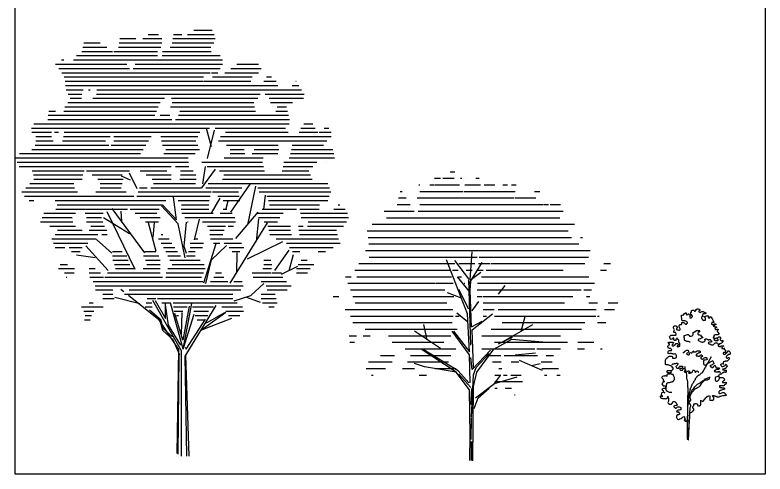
# Model space of a CAD drawing. Header units: millimetres. Extents: x -129.2 to -76.7, y 2488.8 to 2511.1.
# Drawn here: x -129.24 to -113.24, y 2490.01 to 2499.81 of the extents above; entities that cross this region are included whole.
import ezdxf

# ---------------------------------------------------------------- set-up
doc = ezdxf.new("R2010")
doc.units = ezdxf.units.MM

# ---------------------------------------------------------------- blocks, each defined once
blk = doc.blocks.new('AR27')
for p, q in [((-0.735, 6.09), (-0.52, 6.09)), ((-0.198, 6.09), (-0.021, 6.09)), ((0.099, 6.09), (0.667, 6.09)), ((0.237, 6.181), (0.626, 6.181)), ((-1.341, 5.999), (-1.003, 5.999)), ((-0.85, 5.999), (-0.446, 5.999)), ((-0.212, 5.999), (0.693, 5.999)), ((-2.133, 5.817), (-1.62, 5.817)), ((-2.11, 5.908), (-1.764, 5.908)), ((-1.372, 5.817), (-0.47, 5.817)), ((-1.356, 5.908), (-0.446, 5.908)), ((-0.266, 5.817), (0.597, 5.817)), ((-0.223, 5.908), (0.66, 5.908)), ((-2.265, 5.635), (-0.536, 5.635)), ((-2.156, 5.726), (-1.501, 5.726)), ((-1.471, 5.726), (-0.536, 5.726)), ((-0.443, 5.635), (0.797, 5.635)), ((-0.434, 5.726), (0.607, 5.726)), ((-2.718, 5.453), (-1.196, 5.453)), ((-2.587, 5.544), (-2.54, 5.544)), ((-2.33, 5.544), (0.851, 5.544)), ((-1.015, 5.453), (0.851, 5.453)), ((1.153, 5.453), (1.613, 5.453)), ((-2.641, 5.362), (-1.139, 5.362)), ((-1.061, 5.362), (0.799, 5.362)), ((1.025, 5.362), (1.674, 5.362)), ((-2.58, 5.271), (0.581, 5.271)), ((-2.529, 5.18), (0.445, 5.18)), ((0.616, 5.271), (0.748, 5.271)), ((0.632, 5.18), (1.48, 5.18)), ((0.897, 5.271), (1.616, 5.271)), ((1.789, 5.18), (1.893, 5.18)), ((-2.511, 5.089), (0.445, 5.089)), ((-2.499, 4.998), (-1.849, 4.998)), ((-1.846, 4.998), (2.028, 4.998)), ((0.459, 5.089), (1.454, 5.089)), ((1.731, 5.089), (1.994, 5.089)), ((2.332, 4.998), (2.478, 4.998)), ((2.41, 5.089), (2.42, 5.089)), ((-2.485, 4.907), (-2.122, 4.907)), ((-2.443, 4.816), (-2.154, 4.816)), ((-2.011, 4.907), (-1.976, 4.907)), ((-1.839, 4.816), (1.654, 4.816)), ((-1.834, 4.907), (2.535, 4.907)), ((1.759, 4.816), (2.593, 4.816)), ((-2.401, 4.726), (-2.162, 4.726)), ((-1.916, 4.726), (-0.391, 4.726)), ((-0.239, 4.726), (1.604, 4.726)), ((1.844, 4.726), (2.576, 4.726)), ((-2.513, 4.544), (-0.523, 4.544)), ((-2.453, 4.635), (-0.482, 4.635)), ((-0.262, 4.544), (1.533, 4.544)), ((-0.228, 4.635), (1.515, 4.635)), ((1.874, 4.635), (2.34, 4.635)), ((1.904, 4.544), (1.91, 4.544)), ((2.016, 4.544), (2.21, 4.544)), ((-2.87, 4.362), (-0.593, 4.362)), ((-2.859, 4.453), (-2.717, 4.453)), ((-2.539, 4.453), (-0.558, 4.453)), ((-0.482, 4.362), (-0.276, 4.362)), ((-0.088, 4.362), (1.57, 4.362)), ((-0.066, 4.453), (1.552, 4.453)), ((1.579, 4.362), (2.253, 4.362)), ((1.986, 4.453), (2.232, 4.453)), ((-3.181, 4.18), (2.272, 4.18)), ((-2.882, 4.271), (-0.231, 4.271)), ((-0.154, 4.271), (2.275, 4.271)), ((2.585, 4.18), (2.773, 4.18)), ((-3.228, 4.089), (0.573, 4.089)), ((0.613, 3.687), (0.509, 4.083)), ((0.53, 3.437), (0.675, 4.041)), ((0.69, 4.089), (2.192, 4.089)), ((2.52, 4.089), (2.828, 4.089)), ((3.016, 4.089), (3.114, 4.089)), ((-3.219, 3.998), (-2.804, 3.998)), ((-3.138, 3.907), (-2.804, 3.907)), ((-2.736, 3.998), (-2.649, 3.998)), ((-2.545, 3.907), (-1.552, 3.907)), ((-2.528, 3.998), (0.364, 3.998)), ((-1.471, 3.907), (-0.677, 3.907)), ((-0.469, 3.907), (0.323, 3.907)), ((0.806, 3.907), (3.167, 3.907)), ((0.912, 3.998), (2.248, 3.998)), ((2.48, 3.998), (2.884, 3.998)), ((2.912, 3.998), (3.167, 3.998)), ((-3.15, 3.725), (-1.581, 3.725)), ((-3.136, 3.816), (-2.762, 3.816)), ((-2.569, 3.816), (-1.646, 3.816)), ((-1.529, 3.725), (-0.79, 3.725)), ((-1.471, 3.816), (-0.734, 3.816)), ((-0.456, 3.816), (0.281, 3.816)), ((-0.432, 3.725), (0.318, 3.725)), ((0.761, 3.816), (3.072, 3.816)), ((0.935, 3.725), (2.036, 3.725)), ((2.337, 3.725), (3.001, 3.725)), ((-3.484, 3.543), (-0.902, 3.543)), ((-3.223, 3.634), (-0.846, 3.634)), ((-0.407, 3.543), (0.265, 3.543)), ((-0.362, 3.634), (0.359, 3.634)), ((1.009, 3.634), (1.308, 3.634)), ((1.009, 3.543), (1.321, 3.543)), ((1.479, 3.543), (2.027, 3.543)), ((1.525, 3.634), (2.049, 3.634)), ((2.298, 3.543), (3.221, 3.543)), ((2.318, 3.634), (3.204, 3.634)), ((-3.58, 3.452), (0.115, 3.452)), ((-3.535, 3.361), (0.123, 3.361)), ((0.407, 3.361), (1.698, 3.361)), ((0.883, 3.452), (1.718, 3.452)), ((2.153, 3.361), (2.858, 3.361)), ((2.271, 3.452), (3.235, 3.452)), ((3.072, 3.361), (3.074, 3.361)), ((-3.489, 3.27), (-0.248, 3.27)), ((-0.152, 3.27), (0.132, 3.27)), ((0.404, 2.812), (0.696, 3.208)), ((0.425, 2.895), (0.488, 3.27)), ((0.518, 3.27), (1.719, 3.27)), ((2.143, 3.27), (2.774, 3.27)), ((-3.217, 3.179), (-2.104, 3.179)), ((-3.186, 3.088), (-2.13, 3.088)), ((-2.051, 3.179), (-1.135, 3.179)), ((-1.933, 3.088), (-1.294, 3.088)), ((-1.117, 2.978), (-1.304, 3.062)), ((-0.971, 2.791), (-1.137, 3.124)), ((-0.912, 3.179), (-0.338, 3.179)), ((-0.783, 3.088), (-0.247, 3.088)), ((-0.048, 3.179), (0.221, 3.179)), ((-0.047, 3.088), (0.277, 3.088)), ((0.783, 3.179), (1.744, 3.179)), ((0.873, 3.088), (2.728, 3.088)), ((2.122, 3.179), (2.692, 3.179)), ((-3.264, 2.907), (-2.321, 2.907)), ((-3.179, 2.997), (-2.148, 2.997)), ((-1.812, 2.997), (-1.269, 2.997)), ((-1.76, 2.907), (-1.293, 2.907)), ((-0.653, 2.997), (-0.246, 2.997)), ((-0.628, 2.907), (0.272, 2.907)), ((-0.064, 2.997), (0.286, 2.997)), ((0.545, 2.907), (3.093, 2.907)), ((0.848, 2.997), (2.763, 2.997)), ((1.028, 2.29), (1.435, 2.889)), ((-3.435, 2.725), (-2.249, 2.725)), ((-3.35, 2.816), (-2.308, 2.816)), ((-1.856, 2.725), (-1.207, 2.725)), ((-1.765, 2.816), (-1.318, 2.816)), ((-0.954, 2.725), (0.608, 2.725)), ((-0.926, 2.816), (-0.762, 2.816)), ((-0.684, 2.816), (0.402, 2.816)), ((0.493, 2.816), (1.263, 2.816)), ((0.636, 2.725), (1.188, 2.725)), ((1.385, 2.026), (1.556, 2.852)), ((1.603, 2.816), (3.134, 2.816)), ((1.63, 2.725), (3.16, 2.725)), ((-3.375, 2.634), (-1.046, 2.634)), ((-0.982, 2.634), (0.585, 2.634)), ((-0.132, 2.128), (-0.201, 2.616)), ((0.615, 2.269), (0.797, 2.592)), ((0.75, 2.634), (1.201, 2.634)), ((1.732, 2.353), (1.764, 2.656)), ((1.795, 2.634), (3.126, 2.634)), ((-3.276, 2.543), (-3.179, 2.543)), ((-2.724, 2.543), (-0.363, 2.543)), ((-2.682, 2.452), (-0.437, 2.452)), ((-0.095, 2.044), (-0.452, 2.429)), ((-0.433, 2.448), (-0.132, 2.128)), ((-0.101, 2.543), (0.562, 2.543)), ((-0.028, 2.452), (0.557, 2.452)), ((0.865, 2.543), (1.214, 2.543)), ((0.926, 2.373), (0.965, 2.538)), ((1.832, 2.543), (3.093, 2.543)), ((1.847, 2.452), (2.914, 2.452)), ((3.316, 2.452), (3.352, 2.452)), ((-2.968, 2.27), (-2.288, 2.27)), ((-2.708, 2.361), (-1.176, 2.361)), ((-2.086, 2.27), (-1.697, 2.27)), ((-1.014, 1.069), (-1.61, 2.299)), ((-0.813, 1.422), (-1.504, 2.374)), ((-1.302, 2.103), (-1.317, 2.317)), ((-1.232, 2.27), (-1.227, 2.27)), ((-1.119, 2.361), (-0.507, 2.361)), ((-1.018, 2.27), (-0.553, 2.27)), ((-0.037, 2.361), (0.557, 2.361)), ((-0.019, 2.27), (0.651, 2.27)), ((0.798, 2.27), (1.053, 2.27)), ((0.862, 2.361), (0.941, 2.361)), ((1.134, 1.734), (1.612, 2.29)), ((1.591, 2.27), (2.145, 2.27)), ((1.694, 2.361), (2.425, 2.361)), ((2.5, 2.361), (2.91, 2.361)), ((2.514, 2.27), (3.517, 2.27)), ((3.223, 2.361), (3.467, 2.361)), ((-3.033, 2.088), (-2.345, 2.088)), ((-3.001, 2.179), (-2.357, 2.179)), ((-2.053, 2.179), (-1.735, 2.179)), ((-2.053, 2.088), (-1.704, 2.088)), ((-1.135, 1.83), (-1.693, 2.169)), ((-0.912, 2.179), (-0.481, 2.179)), ((-0.794, 2.088), (-0.515, 2.088)), ((0.072, 2.082), (0.026, 1.566)), ((0.041, 2.179), (1.108, 2.179)), ((0.101, 2.088), (0.114, 2.088)), ((0.252, 1.706), (0.355, 2.147)), ((0.423, 2.088), (1.126, 2.088)), ((1.575, 1.669), (1.624, 2.148)), ((1.617, 2.179), (2.07, 2.179)), ((1.734, 2.088), (2.024, 2.088)), ((2.528, 2.179), (3.533, 2.179)), ((2.679, 2.088), (3.492, 2.088)), ((-2.837, 1.997), (-2.29, 1.997)), ((-1.96, 1.997), (-1.673, 1.997)), ((-0.565, 1.457), (-0.733, 2.068)), ((-0.629, 1.756), (-0.602, 2.072)), ((0.054, 1.321), (-0.095, 2.044)), ((0.529, 1.997), (0.913, 1.997)), ((0.968, 1.997), (1.08, 1.997)), ((1.011, 0.777), (1.807, 2.063)), ((1.815, 1.997), (2.301, 1.997)), ((2.47, 1.997), (2.568, 1.997)), ((2.659, 1.997), (3.426, 1.997)), ((-2.721, 1.815), (-1.815, 1.815)), ((-2.676, 1.906), (-2.149, 1.906)), ((-2, 1.906), (-1.619, 1.906)), ((-1.725, 1.815), (-1.615, 1.815)), ((-0.464, 1.815), (-0.422, 1.815)), ((0.575, 1.906), (0.886, 1.906)), ((0.575, 1.815), (0.858, 1.815)), ((1.836, 1.906), (2.301, 1.906)), ((1.858, 1.815), (2.317, 1.815)), ((2.479, 1.906), (3.278, 1.906)), ((2.488, 1.815), (3.299, 1.815)), ((-2.794, 1.724), (-1.847, 1.724)), ((-2.76, 1.633), (-2.025, 1.633)), ((-1.515, 1.421), (-1.839, 1.708)), ((-0.517, 1.724), (-0.291, 1.724)), ((-0.462, 1.633), (-0.23, 1.633)), ((0.156, 1.633), (0.442, 1.633)), ((0.267, 1.724), (0.319, 1.724)), ((0.449, 0.784), (0.712, 1.622)), ((0.595, 1.724), (1.069, 1.724)), ((0.653, 1.633), (0.793, 1.633)), ((0.884, 1.633), (1.255, 1.633)), ((1.379, 1.299), (2.136, 1.666)), ((1.993, 1.724), (3.325, 1.724)), ((2.211, 1.633), (3.361, 1.633)), ((-2.725, 1.542), (-2.519, 1.542)), ((-2.424, 1.542), (-2.147, 1.542)), ((-2.374, 1.451), (-2.187, 1.451)), ((-1.594, 1.045), (-2.069, 1.576)), ((-1.501, 1.451), (-1.291, 1.451)), ((-0.806, 1.451), (-0.575, 1.451)), ((-0.41, 1.542), (-0.169, 1.542)), ((-0.365, 1.451), (-0.114, 1.451)), ((0.026, 1.566), (0.072, 1.417)), ((0.122, 1.451), (0.265, 1.451)), ((0.156, 1.542), (0.42, 1.542)), ((0.616, 1.275), (0.935, 1.585)), ((0.993, 1.542), (1.305, 1.542)), ((1.054, 1.451), (1.218, 1.451)), ((1.962, 1.045), (2.273, 1.483)), ((2.277, 1.542), (3.206, 1.542)), ((2.34, 1.451), (2.499, 1.451)), ((2.886, 1.451), (3.043, 1.451)), ((-1.867, 1.318), (-2.267, 1.374)), ((-1.501, 1.36), (-1.192, 1.36)), ((-0.839, 1.36), (-0.512, 1.36)), ((-0.319, 1.36), (-0.052, 1.36)), ((0.077, 1.36), (0.265, 1.36)), ((1.152, 1.004), (1.162, 1.427)), ((2.273, 1.045), (2.363, 1.392)), ((-2.616, 1.178), (-2.463, 1.178)), ((-1.49, 1.269), (-1.163, 1.269)), ((-1.457, 1.178), (-1.133, 1.178)), ((-0.795, 1.269), (-0.481, 1.269)), ((-0.764, 1.178), (-0.48, 1.178)), ((-0.273, 1.269), (0.025, 1.269)), ((-0.227, 1.178), (0.46, 1.178)), ((0.031, 1.269), (0.369, 1.269)), ((0.495, 0.768), (0.616, 1.275)), ((1.727, 1.269), (1.882, 1.269)), ((1.727, 1.178), (1.903, 1.178)), ((2.108, 0.973), (2.456, 1.138)), ((2.46, 1.178), (2.795, 1.178)), ((2.523, 1.269), (2.653, 1.269)), ((-2.651, 1.088), (-2.307, 1.088)), ((-2.523, 0.997), (-2.32, 0.997)), ((-1.994, 1.088), (-1.866, 1.088)), ((-1.994, 0.997), (-1.755, 0.997)), ((-1.608, 0.997), (-0.48, 0.997)), ((-1.435, 1.088), (-1.028, 1.088)), ((-0.848, 1.088), (-0.48, 1.088)), ((-0.351, 0.997), (0.44, 0.997)), ((-0.318, 1.088), (0.475, 1.088)), ((0.701, 0.997), (0.823, 0.997)), ((1.481, 0.997), (1.888, 0.997)), ((1.708, 1.088), (1.895, 1.088)), ((1.906, 0.997), (2.104, 0.997)), ((2.428, 1.088), (2.719, 1.088)), ((2.429, 0.997), (2.663, 0.997)), ((-2.49, 0.906), (-2.473, 0.906)), ((-1.985, 0.906), (-1.689, 0.906)), ((-1.915, 0.815), (0.431, 0.815)), ((-1.665, 0.906), (-0.436, 0.906)), ((-0.365, 0.906), (0.396, 0.906)), ((0.589, 0.815), (0.959, 0.815)), ((0.663, 0.906), (0.878, 0.906)), ((1.091, 0.815), (1.267, 0.815)), ((1.505, 0.906), (2.132, 0.906)), ((1.673, 0.815), (2.212, 0.815)), ((-1.867, 0.724), (1.289, 0.724)), ((-1.257, 0.593), (-1.321, 0.644)), ((1.45, 0.514), (1.727, 0.772)), ((1.781, 0.724), (2.315, 0.724)), ((-1.865, 0.633), (-1.49, 0.633)), ((-1.703, 0.542), (-1.495, 0.542)), ((-1.246, 0.542), (1.069, 0.542)), ((-0.865, 0.278), (-1.161, 0.516)), ((-1.145, 0.633), (1.239, 0.633)), ((1.097, 0.402), (1.45, 0.514)), ((1.671, 0.542), (1.97, 0.542)), ((1.798, 0.633), (2.224, 0.633)), ((-1.997, 0.36), (-1.914, 0.36)), ((-1.703, 0.451), (-1.461, 0.451)), ((-0.917, 0.334), (-1.451, 0.474)), ((-0.779, 0.36), (-0.66, 0.36)), ((-0.758, 0.451), (-0.576, 0.451)), ((-0.027, -0.669), (-0.638, 0.407)), ((-0.592, 0.408), (-0.368, 0.026)), ((-0.536, 0.451), (1.069, 0.451)), ((-0.45, 0.36), (-0.272, 0.36)), ((-0.368, 0.026), (-0.368, 0.334)), ((0.007, -0.629), (-0.264, 0.359)), ((-0.204, 0.36), (1.164, 0.36)), ((0.007, -0.629), (0.192, 0.345)), ((1.36, 0.48), (1.652, 0.371)), ((1.671, 0.451), (1.996, 0.451)), ((1.699, 0.36), (2.011, 0.36)), ((-2.159, 0.269), (-1.696, 0.269)), ((-2.113, 0.178), (-1.897, 0.178)), ((-0.48, -0.029), (-0.865, 0.278)), ((-0.799, 0.269), (-0.651, 0.269)), ((-0.461, -0.011), (-0.713, 0.203)), ((-0.377, 0.315), (-0.312, -0.116)), ((-0.196, 0.269), (0.092, 0.269)), ((-0.183, 0.178), (0.001, 0.178)), ((0.138, 0.287), (-0.002, -0.442)), ((0.048, -0.778), (0.715, 0.3)), ((0.207, 0.269), (0.656, 0.269)), ((0.238, 0.178), (0.551, 0.178)), ((0.834, 0.269), (1.271, 0.269)), ((0.916, 0.178), (1.296, 0.178)), ((1.836, 0.269), (1.953, 0.269)), ((-2.081, 0.087), (-1.947, 0.087)), ((-0.002, -0.442), (-0.17, 0.129)), ((-0.132, 0.087), (-0.09, 0.087)), ((-0.03, -0.321), (-0.011, 0.148)), ((0.007, -0.629), (0.241, 0.117)), ((0.072, -0.629), (0.485, 0.008)), ((0.262, 0.087), (0.534, 0.087)), ((0.429, -0.194), (0.917, 0.157)), ((0.504, -0.067), (0.898, 0.148)), ((0.974, 0.087), (1.221, 0.087)), ((-2.098, -0.004), (-1.973, -0.004)), ((-0.427, -0.231), (-0.48, -0.029)), ((-0.415, -0.191), (-0.461, -0.011)), ((-0.312, -0.116), (-0.049, -0.545)), ((0.307, -0.004), (0.447, -0.004)), ((-0.207, -0.433), (-0.427, -0.231)), ((-0.216, -0.368), (-0.415, -0.191)), ((-0.061, -0.759), (-0.207, -0.433)), ((0.054, -0.591), (0.072, -0.629)), ((-0.098, -2.876), (-0.08, -0.759)), ((-0.027, -2.914), (-0.027, -0.669)), ((0.085, -2.914), (0.048, -0.778))]:
    blk.add_line(p, q)
for points in [[(-0.12, -2.861), (-0.085, -0.638), (-0.526, 0.026)], [(1.039, 0.026), (0.375, -0.231), (0.057, -0.76), (0.129, -2.914)]]:
    blk.add_lwpolyline(points)
blk = doc.blocks.new('AR28')
for p, q in [((-0.465, 5.098), (-0.364, 5.098)), ((-1.133, 4.818), (-1.109, 4.818)), ((-0.894, 4.818), (-0.812, 4.818)), ((-0.8, 4.958), (-0.67, 4.958)), ((-0.8, 4.818), (-0.264, 4.818)), ((-0.618, 4.958), (-0.378, 4.958)), ((-0.242, 4.958), (-0.215, 4.958)), ((-0.148, 4.818), (-0.044, 4.818)), ((-0.13, 4.958), (-0.126, 4.958)), ((-0.039, 4.818), (0.182, 4.818)), ((0.084, 4.958), (0.156, 4.958)), ((0.259, 4.818), (0.487, 4.818)), ((0.661, 4.818), (0.762, 4.818)), ((0.843, 4.818), (0.946, 4.818)), ((-1.532, 4.678), (-1.49, 4.678)), ((-1.113, 4.678), (-0.187, 4.678)), ((-0.165, 4.678), (0.925, 4.678)), ((1.333, 4.678), (1.452, 4.678)), ((-1.563, 4.538), (-1.404, 4.538)), ((-1.168, 4.538), (0.903, 4.538)), ((0.92, 4.538), (1.363, 4.538)), ((-1.594, 4.398), (-1.319, 4.398)), ((-1.111, 4.398), (1.52, 4.398)), ((1.537, 4.398), (1.632, 4.398)), ((1.671, 4.398), (1.891, 4.398)), ((-1.87, 4.258), (-1.233, 4.258)), ((-1.149, 4.258), (1.944, 4.258)), ((-1.823, 4.118), (1.877, 4.118)), ((-2.128, 3.978), (2.192, 3.978)), ((-2.232, 3.838), (2.052, 3.838)), ((-2.214, 3.698), (2.125, 3.698)), ((2.316, 3.698), (2.36, 3.698)), ((-2.196, 3.558), (2.281, 3.558)), ((-2.273, 3.418), (2.525, 3.418)), ((-0.037, 2.796), (0.006, 3.389)), ((-2.194, 3.278), (-0.436, 3.278)), ((-0.093, 2.062), (-0.545, 3.219)), ((-0.431, 3.278), (0.116, 3.278)), ((-0.065, 2.81), (-0.361, 3.205)), ((0.154, 3.278), (2.491, 3.278)), ((-2.411, 3.138), (-0.364, 3.138)), ((-0.277, 3.138), (0.06, 3.138)), ((-0.065, 2.697), (0.217, 3.163)), ((0.138, 3.138), (0.381, 3.138)), ((0.402, 3.138), (2.408, 3.138)), ((2.817, 3.138), (2.957, 3.138)), ((-2.495, 2.998), (-0.467, 2.998)), ((-0.411, 2.998), (-0.293, 2.998)), ((-0.123, 2.998), (0.004, 2.998)), ((-0.037, 2.782), (0.189, 2.951)), ((0.122, 2.998), (0.241, 2.998)), ((0.303, 2.998), (1.948, 2.998)), ((2.742, 2.998), (2.871, 2.998)), ((-2.696, 2.858), (-2.578, 2.858)), ((-2.453, 2.858), (-0.432, 2.858)), ((-0.051, 2.542), (-0.305, 2.852)), ((-0.288, 2.858), (-0.222, 2.858)), ((-0.023, 1.399), (-0.065, 2.796)), ((-0.037, 2.57), (-0.023, 2.753)), ((0.204, 2.858), (2.495, 2.858)), ((-2.644, 2.718), (-0.775, 2.718)), ((-2.593, 2.578), (-0.574, 2.578)), ((-0.761, 2.718), (-0.397, 2.718)), ((-0.065, 2.161), (-0.277, 2.584)), ((-0.165, 2.718), (-0.15, 2.718)), ((-0.009, 1.78), (-0.037, 2.57)), ((0.115, 2.578), (2.331, 2.578)), ((0.119, 2.718), (2.619, 2.718)), ((0.57, 2.485), (0.711, 2.669)), ((2.389, 2.578), (2.552, 2.578)), ((-2.961, 2.438), (-2.838, 2.438)), ((-2.541, 2.438), (-0.386, 2.438)), ((-0.22, 2.401), (-0.517, 2.513)), ((0.111, 2.438), (0.216, 2.438)), ((0.243, 2.438), (2.155, 2.438)), ((2.443, 2.438), (2.514, 2.438)), ((-2.489, 2.298), (-0.537, 2.298)), ((0.006, 2.132), (0.146, 2.33)), ((0.107, 2.298), (0.12, 2.298)), ((0.243, 2.298), (0.634, 2.298)), ((0.638, 2.298), (1.979, 2.298)), ((2.495, 2.298), (2.682, 2.298)), ((2.907, 2.298), (3.113, 2.298)), ((-2.704, 2.158), (-0.405, 2.158)), ((0.243, 2.158), (0.474, 2.158)), ((0.561, 2.158), (2.654, 2.158)), ((2.829, 2.158), (3.043, 2.158)), ((-2.591, 2.018), (-0.401, 2.018)), ((-0.352, 2.018), (-0.274, 2.018)), ((-0.093, 1.892), (-0.319, 2.076)), ((-0.051, 1.257), (-0.093, 2.062)), ((0.006, 1.723), (0.443, 2.062)), ((0.243, 2.018), (0.314, 2.018)), ((0.485, 2.018), (2.641, 2.018)), ((1.05, 1.695), (1.134, 2.005)), ((2.678, 2.018), (2.716, 2.018)), ((-2.538, 1.878), (-0.422, 1.878)), ((-0.954, 1.511), (-1.025, 1.836)), ((0.006, 1.794), (0.217, 1.907)), ((0.643, 1.878), (2.407, 1.878)), ((0.654, 1.469), (1.303, 1.836)), ((2.678, 1.878), (2.856, 1.878)), ((-2.276, 1.738), (-0.317, 1.738)), ((-0.672, 1.328), (-1.222, 1.695)), ((-0.051, 1.187), (-0.418, 1.695)), ((-0.39, 1.695), (-0.051, 1.257)), ((0.034, 0.919), (0.006, 1.723)), ((0.41, 1.738), (2.341, 1.738)), ((-2.622, 1.598), (-2.465, 1.598)), ((-2.602, 1.458), (-2.503, 1.458)), ((-2.32, 1.598), (-2.171, 1.598)), ((-1.778, 1.598), (-0.447, 1.598)), ((-1.699, 1.458), (-0.6, 1.458)), ((0.213, 1.598), (1.891, 1.598)), ((0.471, 1.314), (0.852, 1.525)), ((0.483, 1.458), (2.043, 1.458)), ((0.57, 1.427), (0.866, 1.568)), ((0.852, 1.525), (1.515, 1.469)), ((2.26, 1.458), (2.603, 1.458)), ((-1.427, 1.318), (-0.346, 1.318)), ((-0.333, 0.82), (-1.081, 1.314)), ((-0.291, 0.848), (-1.039, 1.3)), ((0.006, 0.876), (0.4, 1.286)), ((0.104, 0.82), (0.471, 1.314)), ((0.21, 1.318), (1.341, 1.318)), ((1.385, 1.318), (1.893, 1.318)), ((2.252, 1.318), (2.406, 1.318)), ((2.742, 1.318), (2.782, 1.318)), ((-1.948, 1.178), (-1.654, 1.178)), ((-1.308, 1.178), (-0.447, 1.178)), ((-0.037, 0.594), (-0.051, 1.187)), ((0.006, 0.876), (-0.023, 1.131)), ((0.09, 0.919), (0.372, 1.215)), ((0.307, 1.178), (0.62, 1.178)), ((0.691, 1.178), (1.397, 1.178)), ((0.922, 1.187), (1.36, 1.229)), ((1.583, 1.178), (1.744, 1.178)), ((-2.207, 1.038), (-1.701, 1.038)), ((-1.371, 1.038), (-0.496, 1.038)), ((-1.01, 0.933), (-1.222, 1.003)), ((0.44, 1.038), (0.628, 1.038)), ((0.841, 1.038), (0.999, 1.038)), ((1.007, 1.074), (1.501, 0.862)), ((1.275, 0.961), (1.459, 1.003)), ((1.479, 1.038), (1.715, 1.038)), ((-2.256, 0.898), (-1.845, 0.898)), ((-1.481, 0.898), (-1.224, 0.898)), ((-0.333, 0.82), (-1.01, 0.933)), ((-0.792, 0.898), (-0.333, 0.898)), ((-0.051, 0.439), (-0.333, 0.82)), ((-0.065, 0.594), (-0.291, 0.848)), ((0.034, 0.763), (0.09, 0.919)), ((0.034, 0.51), (0.104, 0.82)), ((0.572, 0.898), (0.637, 0.898)), ((0.74, 0.898), (0.741, 0.898)), ((1.494, 0.898), (1.849, 0.898)), ((-2.139, 0.758), (-2.105, 0.758)), ((-1.128, 0.758), (-0.967, 0.758)), ((-0.023, 0.495), (-0.277, 0.778)), ((-0.009, -0.14), (0.034, 0.763)), ((0.485, 0.58), (0.612, 0.75)), ((0.485, 0.58), (0.965, 0.721)), ((0.492, 0.758), (0.62, 0.758)), ((0.675, 0.758), (0.755, 0.758)), ((0.831, 0.758), (1.053, 0.758)), ((1.55, 0.758), (1.597, 0.758)), ((1.814, 0.758), (1.882, 0.758)), ((0.019, -1.071), (0.034, 0.51)), ((0.076, 0.27), (0.485, 0.58)), ((0.132, 0.27), (0.372, 0.481)), ((0.492, 0.618), (1.083, 0.618)), ((-0.037, -0.521), (-0.051, 0.439)), ((-0.02, 0.13), (-0.003, 0.469)), ((0.492, 0.478), (0.537, 0.478)), ((0.708, 0.478), (0.842, 0.478)), ((0.907, 0.338), (0.926, 0.338)), ((0.048, 0.044), (0.132, 0.27)), ((-0.015, -0.621), (-0.009, -0.152)), ((-0.047, -1.07), (-0.037, -0.521)), ((-0.011, -1.07), (-0.009, -0.662)), ((-0.009, -0.662), (0.004, -1.07))]:
    blk.add_line(p, q)
blk = doc.blocks.new('AR29')
for points in [[(-0.299, 1.496), (-0.262, 1.496), (-0.254, 1.513), (-0.254, 1.527), (-0.262, 1.542), (-0.269, 1.551), (-0.299, 1.551), (-0.299, 1.579), (-0.292, 1.596), (-0.285, 1.61), (-0.292, 1.624), (-0.299, 1.633), (-0.307, 1.648), (-0.307, 1.671), (-0.299, 1.686), (-0.285, 1.7), (-0.276, 1.7), (-0.262, 1.707), (-0.254, 1.693), (-0.24, 1.686), (-0.24, 1.671), (-0.231, 1.671), (-0.231, 1.648), (-0.24, 1.648), (-0.247, 1.633), (-0.247, 1.624), (-0.24, 1.61), (-0.217, 1.61), (-0.193, 1.603), (-0.179, 1.603), (-0.164, 1.61), (-0.164, 1.633), (-0.179, 1.662), (-0.186, 1.671), (-0.186, 1.7), (-0.179, 1.716), (-0.164, 1.723), (-0.141, 1.723), (-0.127, 1.738), (-0.127, 1.768), (-0.089, 1.768), (-0.073, 1.754), (-0.066, 1.745), (-0.051, 1.731), (-0.028, 1.731), (-0.021, 1.745), (-0.013, 1.754), (-0.013, 1.768), (-0.021, 1.783), (-0.028, 1.792), (-0.044, 1.799), (-0.066, 1.806), (-0.118, 1.806), (-0.127, 1.821), (-0.134, 1.83), (-0.134, 1.858), (-0.141, 1.875), (-0.141, 1.927), (-0.118, 1.927), (-0.103, 1.934), (-0.089, 1.934), (-0.089, 1.95), (-0.073, 1.957), (-0.051, 1.972), (-0.035, 1.972), (-0.035, 1.941), (-0.021, 1.934), (-0.006, 1.941), (0.003, 1.941), (0.003, 1.95), (0.017, 1.95), (0.024, 1.941), (0.039, 1.927), (0.048, 1.92), (0.055, 1.903), (0.039, 1.896), (0.032, 1.882), (0.039, 1.866), (0.077, 1.866), (0.077, 1.875), (0.086, 1.882), (0.1, 1.889), (0.1, 1.912), (0.086, 1.92), (0.086, 1.934), (0.077, 1.934), (0.062, 1.941), (0.062, 1.979), (0.077, 1.986), (0.077, 2.024), (0.086, 2.024), (0.093, 2.033), (0.123, 2.033), (0.131, 2.024), (0.138, 2.01), (0.152, 2.01), (0.168, 2.017), (0.168, 2.048), (0.183, 2.048), (0.19, 2.062), (0.221, 2.062), (0.235, 2.055), (0.244, 2.055), (0.251, 2.04), (0.251, 2.024), (0.235, 2.01), (0.235, 1.995), (0.244, 1.995), (0.244, 1.986), (0.273, 1.986), (0.282, 1.995), (0.296, 2.003), (0.327, 2.003), (0.341, 1.995), (0.341, 1.986), (0.356, 1.979), (0.365, 1.979), (0.379, 1.972), (0.379, 1.957), (0.365, 1.95), (0.318, 1.95), (0.318, 1.941), (0.303, 1.912), (0.311, 1.903), (0.327, 1.903), (0.311, 1.896), (0.296, 1.889), (0.289, 1.875), (0.289, 1.858), (0.296, 1.844), (0.311, 1.837), (0.318, 1.821), (0.327, 1.821), (0.341, 1.813), (0.356, 1.821), (0.372, 1.821), (0.372, 1.858), (0.365, 1.875), (0.356, 1.882), (0.348, 1.896), (0.372, 1.896), (0.386, 1.912), (0.431, 1.912), (0.438, 1.903), (0.438, 1.889), (0.431, 1.875), (0.438, 1.866), (0.469, 1.866), (0.476, 1.875), (0.476, 1.889), (0.485, 1.889), (0.5, 1.882), (0.5, 1.866), (0.507, 1.851), (0.523, 1.844), (0.523, 1.83), (0.53, 1.821), (0.537, 1.806), (0.537, 1.792), (0.552, 1.792), (0.552, 1.768), (0.507, 1.768), (0.507, 1.754), (0.5, 1.745), (0.5, 1.731), (0.514, 1.723), (0.537, 1.723), (0.552, 1.731), (0.568, 1.738), (0.59, 1.738)], [(0.606, 1.723), (0.597, 1.723), (0.582, 1.716), (0.568, 1.707), (0.559, 1.707), (0.545, 1.7), (0.537, 1.686), (0.552, 1.686), (0.568, 1.678), (0.606, 1.678), (0.606, 1.662), (0.597, 1.655), (0.582, 1.641), (0.575, 1.624), (0.59, 1.617), (0.606, 1.617), (0.62, 1.624), (0.644, 1.624), (0.644, 1.61), (0.635, 1.603), (0.62, 1.587), (0.627, 1.572), (0.644, 1.558), (0.651, 1.542), (0.665, 1.534), (0.658, 1.52), (0.644, 1.513), (0.644, 1.504), (0.582, 1.504), (0.568, 1.496), (0.559, 1.496), (0.552, 1.482), (0.552, 1.466), (0.537, 1.451), (0.537, 1.437), (0.552, 1.437), (0.568, 1.43), (0.582, 1.43), (0.582, 1.421), (0.559, 1.421), (0.552, 1.406), (0.568, 1.392), (0.582, 1.392), (0.582, 1.383), (0.635, 1.383), (0.644, 1.392), (0.644, 1.406), (0.635, 1.414), (0.62, 1.421), (0.606, 1.43), (0.606, 1.444), (0.62, 1.444), (0.644, 1.451), (0.658, 1.459), (0.681, 1.459), (0.696, 1.451), (0.696, 1.421), (0.681, 1.414), (0.689, 1.399), (0.703, 1.383), (0.717, 1.376), (0.741, 1.376), (0.734, 1.392), (0.741, 1.383), (0.748, 1.369), (0.734, 1.354), (0.734, 1.345), (0.726, 1.331), (0.717, 1.324), (0.689, 1.309), (0.672, 1.309), (0.665, 1.3), (0.644, 1.293), (0.644, 1.271), (0.651, 1.262), (0.665, 1.255), (0.71, 1.255), (0.71, 1.271), (0.726, 1.271), (0.741, 1.279), (0.755, 1.271), (0.755, 1.262), (0.741, 1.255), (0.734, 1.241), (0.726, 1.225), (0.726, 1.21), (0.764, 1.21), (0.779, 1.217), (0.786, 1.217)], [(-0.368, 1.172), (-0.352, 1.172), (-0.344, 1.187), (-0.361, 1.196), (-0.368, 1.21), (-0.397, 1.21), (-0.406, 1.217), (-0.42, 1.225), (-0.42, 1.234), (-0.427, 1.248), (-0.427, 1.262), (-0.42, 1.271), (-0.413, 1.286), (-0.397, 1.293), (-0.397, 1.309), (-0.406, 1.309), (-0.406, 1.324), (-0.42, 1.331), (-0.413, 1.345), (-0.368, 1.345), (-0.368, 1.331), (-0.352, 1.345), (-0.314, 1.345), (-0.307, 1.331), (-0.314, 1.316), (-0.323, 1.309), (-0.323, 1.3), (-0.337, 1.293), (-0.344, 1.279), (-0.33, 1.271), (-0.299, 1.271), (-0.285, 1.286), (-0.276, 1.293), (-0.269, 1.309), (-0.254, 1.316), (-0.217, 1.316), (-0.209, 1.3), (-0.209, 1.286), (-0.217, 1.271), (-0.231, 1.271), (-0.231, 1.248), (-0.217, 1.255), (-0.193, 1.255), (-0.172, 1.262), (-0.172, 1.324), (-0.186, 1.331), (-0.193, 1.345), (-0.193, 1.399), (-0.209, 1.406), (-0.224, 1.414), (-0.231, 1.43), (-0.24, 1.43), (-0.247, 1.421), (-0.262, 1.406), (-0.262, 1.383), (-0.285, 1.383), (-0.285, 1.392), (-0.299, 1.399), (-0.299, 1.43), (-0.314, 1.437), (-0.323, 1.43), (-0.33, 1.421), (-0.344, 1.414), (-0.361, 1.406), (-0.375, 1.414), (-0.382, 1.43), (-0.397, 1.459), (-0.382, 1.475), (-0.375, 1.489), (-0.361, 1.496), (-0.299, 1.496)], [(0.048, 1.345), (0.032, 1.345), (0.024, 1.354), (0.003, 1.361), (-0.021, 1.361), (-0.035, 1.369), (-0.044, 1.376), (-0.058, 1.376), (-0.073, 1.392), (-0.073, 1.43), (-0.082, 1.437), (-0.082, 1.489), (-0.066, 1.489), (-0.051, 1.496), (-0.028, 1.504), (-0.013, 1.513), (0.003, 1.513), (0.01, 1.504), (0.024, 1.496), (0.024, 1.482), (0.039, 1.475), (0.069, 1.475), (0.093, 1.482), (0.107, 1.496), (0.114, 1.513), (0.114, 1.551), (0.123, 1.558), (0.138, 1.558), (0.138, 1.572), (0.152, 1.579), (0.183, 1.596), (0.244, 1.596), (0.251, 1.587), (0.235, 1.565), (0.221, 1.558), (0.213, 1.534), (0.213, 1.52), (0.228, 1.504), (0.244, 1.504), (0.266, 1.496), (0.282, 1.475), (0.303, 1.459), (0.318, 1.459), (0.303, 1.444), (0.282, 1.43), (0.266, 1.421), (0.251, 1.421), (0.235, 1.414), (0.221, 1.406), (0.221, 1.392), (0.235, 1.376), (0.258, 1.361), (0.282, 1.354), (0.303, 1.345), (0.318, 1.345), (0.327, 1.354), (0.341, 1.354), (0.356, 1.361), (0.365, 1.376), (0.365, 1.392), (0.356, 1.406), (0.365, 1.414), (0.379, 1.421), (0.393, 1.421), (0.41, 1.414), (0.424, 1.406), (0.431, 1.392), (0.447, 1.399), (0.462, 1.406), (0.476, 1.406), (0.485, 1.392), (0.5, 1.376), (0.507, 1.361), (0.5, 1.345), (0.455, 1.345), (0.438, 1.338), (0.431, 1.324), (0.447, 1.309), (0.469, 1.309), (0.485, 1.3), (0.5, 1.293), (0.537, 1.293), (0.559, 1.309), (0.568, 1.316), (0.575, 1.331), (0.613, 1.331), (0.627, 1.324), (0.635, 1.309), (0.644, 1.309), (0.644, 1.286), (0.658, 1.279)], [(-0.344, 0.276), (-0.397, 0.276), (-0.406, 0.283), (-0.434, 0.297), (-0.443, 0.304), (-0.458, 0.304), (-0.458, 0.313), (-0.472, 0.342), (-0.465, 0.351), (-0.465, 0.389), (-0.458, 0.403), (-0.458, 0.434), (-0.451, 0.448), (-0.451, 0.472), (-0.434, 0.479), (-0.42, 0.486), (-0.397, 0.486), (-0.375, 0.493), (-0.361, 0.501), (-0.337, 0.501), (-0.337, 0.51), (-0.314, 0.51), (-0.299, 0.538), (-0.285, 0.546), (-0.285, 0.592), (-0.299, 0.621), (-0.307, 0.63), (-0.307, 0.645), (-0.314, 0.659), (-0.337, 0.659), (-0.352, 0.666), (-0.352, 0.675), (-0.361, 0.675), (-0.361, 0.69), (-0.368, 0.704), (-0.361, 0.713), (-0.352, 0.728), (-0.352, 0.751), (-0.337, 0.751), (-0.323, 0.765), (-0.314, 0.773), (-0.314, 0.803), (-0.323, 0.803), (-0.337, 0.818), (-0.352, 0.834), (-0.361, 0.841), (-0.375, 0.841), (-0.389, 0.848), (-0.406, 0.855), (-0.42, 0.863), (-0.472, 0.863), (-0.472, 0.872), (-0.481, 0.872), (-0.481, 0.969), (-0.472, 0.976), (-0.465, 0.992), (-0.458, 1.007), (-0.443, 1.014), (-0.434, 1.014), (-0.42, 1.03), (-0.413, 1.044), (-0.397, 1.052), (-0.337, 1.052), (-0.33, 1.037), (-0.33, 1.007), (-0.276, 1.007), (-0.247, 1.021), (-0.247, 1.059), (-0.254, 1.075), (-0.262, 1.089), (-0.285, 1.097), (-0.299, 1.089), (-0.314, 1.089), (-0.323, 1.097), (-0.337, 1.097), (-0.352, 1.104), (-0.389, 1.104), (-0.406, 1.097), (-0.42, 1.104), (-0.42, 1.151), (-0.413, 1.165), (-0.397, 1.172), (-0.368, 1.172)], [(-0.111, 1.127), (-0.096, 1.127), (-0.073, 1.142), (-0.073, 1.151), (-0.058, 1.158), (-0.051, 1.172), (-0.035, 1.172), (-0.021, 1.18), (0.003, 1.18), (0.01, 1.165), (0.01, 1.142), (0.003, 1.127), (-0.006, 1.12), (-0.021, 1.113), (-0.021, 1.104), (-0.028, 1.089), (-0.013, 1.082), (0.003, 1.075), (0.017, 1.075), (0.032, 1.082), (0.032, 1.113), (0.039, 1.127), (0.048, 1.127), (0.069, 1.12), (0.086, 1.113), (0.1, 1.142), (0.107, 1.151), (0.123, 1.158), (0.114, 1.151), (0.114, 1.142), (0.168, 1.142), (0.176, 1.151), (0.197, 1.165), (0.244, 1.165), (0.258, 1.158), (0.258, 1.127), (0.244, 1.12), (0.235, 1.12), (0.221, 1.113), (0.213, 1.104), (0.197, 1.089), (0.183, 1.089), (0.176, 1.075), (0.176, 1.059), (0.206, 1.059), (0.221, 1.052), (0.244, 1.052), (0.258, 1.059), (0.266, 1.075), (0.296, 1.075), (0.303, 1.059), (0.311, 1.044), (0.296, 1.037), (0.282, 1.037), (0.273, 1.021), (0.273, 0.999), (0.289, 0.992), (0.296, 0.983), (0.311, 0.983), (0.318, 0.992), (0.327, 0.992), (0.341, 0.999), (0.348, 1.014), (0.365, 1.021), (0.386, 1.021), (0.402, 1.014), (0.402, 0.999), (0.41, 0.976), (0.393, 0.969), (0.365, 0.962), (0.348, 0.962), (0.334, 0.954), (0.334, 0.886), (0.341, 0.872), (0.348, 0.863), (0.386, 0.863), (0.402, 0.872), (0.41, 0.893), (0.424, 0.9), (0.431, 0.909), (0.447, 0.909), (0.469, 0.924), (0.492, 0.938), (0.507, 0.945), (0.514, 0.954), (0.523, 0.954), (0.53, 0.945), (0.545, 0.917), (0.552, 0.9), (0.552, 0.886), (0.523, 0.872), (0.514, 0.863), (0.5, 0.855), (0.476, 0.848), (0.476, 0.825), (0.485, 0.825), (0.514, 0.81), (0.523, 0.81), (0.545, 0.818), (0.552, 0.834), (0.559, 0.848), (0.582, 0.848), (0.582, 0.834), (0.597, 0.818), (0.597, 0.803), (0.658, 0.803), (0.672, 0.796), (0.665, 0.78), (0.651, 0.765), (0.613, 0.765), (0.597, 0.758), (0.582, 0.742), (0.568, 0.742), (0.559, 0.735), (0.568, 0.72), (0.582, 0.72), (0.597, 0.713), (0.658, 0.713), (0.658, 0.728), (0.672, 0.72), (0.681, 0.713), (0.689, 0.704), (0.681, 0.69), (0.689, 0.69)], [(0.771, 1.196), (0.793, 1.187), (0.802, 1.18), (0.802, 1.127), (0.755, 1.127), (0.748, 1.113), (0.748, 1.104), (0.755, 1.089), (0.764, 1.089), (0.779, 1.082), (0.793, 1.089), (0.802, 1.089), (0.802, 1.104), (0.816, 1.104), (0.816, 1.113), (0.831, 1.12), (0.838, 1.135), (0.854, 1.142), (0.854, 1.165), (0.876, 1.165), (0.885, 1.151), (0.892, 1.142), (0.899, 1.127), (0.899, 1.089), (0.885, 1.082), (0.861, 1.082), (0.854, 1.066), (0.838, 1.066), (0.824, 1.052), (0.816, 1.037), (0.816, 1.021), (0.831, 1.007), (0.847, 1.007), (0.854, 1.021), (0.869, 1.021), (0.885, 1.007), (0.876, 0.992), (0.876, 0.983), (0.838, 0.945), (0.802, 0.945), (0.793, 0.938), (0.779, 0.938), (0.755, 0.931), (0.748, 0.909), (0.748, 0.886), (0.764, 0.886), (0.755, 0.886), (0.726, 0.879), (0.71, 0.879), (0.696, 0.872), (0.696, 0.863), (0.71, 0.848), (0.717, 0.834), (0.726, 0.834), (0.726, 0.825), (0.741, 0.825), (0.755, 0.834), (0.764, 0.834), (0.793, 0.848), (0.802, 0.855), (0.802, 0.872), (0.816, 0.879), (0.824, 0.863), (0.838, 0.834), (0.838, 0.825), (0.824, 0.818), (0.816, 0.803), (0.802, 0.789), (0.786, 0.789), (0.779, 0.773), (0.734, 0.773), (0.741, 0.758), (0.764, 0.758), (0.779, 0.751), (0.816, 0.751), (0.816, 0.704), (0.802, 0.697), (0.793, 0.704), (0.755, 0.704), (0.755, 0.69), (0.734, 0.69), (0.717, 0.675), (0.71, 0.666), (0.689, 0.666), (0.672, 0.652), (0.658, 0.645), (0.651, 0.63), (0.651, 0.621), (0.658, 0.607), (0.672, 0.607), (0.658, 0.614), (0.627, 0.614), (0.613, 0.607), (0.59, 0.6), (0.582, 0.583), (0.582, 0.546), (0.597, 0.517), (0.62, 0.517), (0.635, 0.524), (0.644, 0.531), (0.658, 0.546), (0.665, 0.555), (0.672, 0.569), (0.672, 0.583), (0.681, 0.583), (0.689, 0.592), (0.741, 0.592), (0.748, 0.583), (0.764, 0.576), (0.771, 0.562), (0.779, 0.546), (0.771, 0.531), (0.755, 0.524), (0.741, 0.51), (0.734, 0.501), (0.734, 0.486), (0.802, 0.486), (0.816, 0.493), (0.816, 0.463), (0.809, 0.448), (0.793, 0.441), (0.779, 0.434), (0.771, 0.425), (0.755, 0.418), (0.672, 0.418), (0.672, 0.389), (0.689, 0.38), (0.703, 0.38), (0.71, 0.389), (0.71, 0.38), (0.726, 0.373), (0.764, 0.373), (0.779, 0.366), (0.779, 0.342), (0.755, 0.335), (0.734, 0.328), (0.717, 0.321), (0.696, 0.313), (0.672, 0.304), (0.658, 0.29), (0.658, 0.259), (0.672, 0.252), (0.689, 0.252), (0.71, 0.259), (0.726, 0.268), (0.741, 0.276), (0.764, 0.276), (0.779, 0.268), (0.779, 0.259), (0.793, 0.252), (0.802, 0.245), (0.809, 0.23), (0.816, 0.221), (0.816, 0.207), (0.779, 0.207), (0.771, 0.2)], [(0.311, 0.697), (0.5, 1.045)], [(-0.344, 0.872), (-0.323, 0.886), (-0.299, 0.886), (-0.285, 0.893), (-0.262, 0.893), (-0.247, 0.9), (-0.231, 0.9), (-0.217, 0.893), (-0.217, 0.879), (-0.224, 0.863), (-0.231, 0.848), (-0.24, 0.841), (-0.254, 0.834), (-0.262, 0.825), (-0.247, 0.803), (-0.231, 0.796), (-0.193, 0.796), (-0.179, 0.825), (-0.172, 0.834), (-0.118, 0.834), (-0.118, 0.796), (-0.134, 0.789), (-0.164, 0.789), (-0.172, 0.78), (-0.172, 0.765), (-0.155, 0.751), (-0.118, 0.751), (-0.103, 0.78), (-0.096, 0.789), (-0.073, 0.789), (-0.066, 0.78), (-0.058, 0.765), (-0.058, 0.728), (-0.082, 0.728), (-0.082, 0.713), (-0.073, 0.713), (-0.058, 0.704), (-0.035, 0.704), (-0.028, 0.713), (-0.013, 0.728), (0.01, 0.735), (0.024, 0.735), (0.032, 0.713), (0.048, 0.704), (0.032, 0.697), (0.017, 0.697), (0.01, 0.683), (0.048, 0.683), (0.069, 0.69), (0.086, 0.697), (0.1, 0.713), (0.1, 0.728), (0.107, 0.742), (0.114, 0.751), (0.123, 0.751), (0.138, 0.742), (0.145, 0.728), (0.159, 0.72), (0.145, 0.704), (0.159, 0.704), (0.159, 0.713), (0.176, 0.713), (0.176, 0.728), (0.19, 0.735), (0.206, 0.728), (0.221, 0.72), (0.221, 0.704), (0.228, 0.704)], [(-0.074, 0.833), (-0.067, 0.818), (-0.067, 0.773), (-0.05, 0.757), (-0.05, 0.721), (-0.036, 0.697), (-0.036, 0.683), (-0.029, 0.66), (-0.029, 0.57), (-0.02, 0.546), (-0.02, 0.532), (-0.013, 0.516), (-0.013, 0.395), (-0.005, 0.373), (-0.005, 0.274), (-0.013, 0.177), (-0.013, -0.178), (-0.02, -0.284), (-0.02, -0.72), (-0.013, -0.72)], [(-0.352, 0.728), (-0.361, 0.735), (-0.443, 0.735), (-0.451, 0.72), (-0.451, 0.704), (-0.434, 0.704), (-0.42, 0.697), (-0.406, 0.697), (-0.389, 0.69), (-0.382, 0.675), (-0.389, 0.666), (-0.443, 0.666), (-0.451, 0.652), (-0.451, 0.637), (-0.443, 0.621), (-0.465, 0.621), (-0.481, 0.63), (-0.496, 0.63), (-0.503, 0.621), (-0.519, 0.621), (-0.541, 0.614), (-0.555, 0.6), (-0.555, 0.583), (-0.526, 0.555), (-0.526, 0.538), (-0.519, 0.524), (-0.51, 0.517), (-0.51, 0.501), (-0.519, 0.493), (-0.533, 0.493), (-0.541, 0.479), (-0.555, 0.456), (-0.548, 0.441), (-0.526, 0.418), (-0.51, 0.418), (-0.496, 0.425), (-0.481, 0.396), (-0.481, 0.38), (-0.472, 0.366), (-0.481, 0.358), (-0.519, 0.358), (-0.541, 0.351), (-0.541, 0.342), (-0.555, 0.335), (-0.541, 0.321), (-0.526, 0.313), (-0.526, 0.297), (-0.51, 0.276), (-0.496, 0.268), (-0.519, 0.283), (-0.533, 0.276), (-0.555, 0.268), (-0.564, 0.259), (-0.571, 0.23), (-0.564, 0.221), (-0.555, 0.214), (-0.548, 0.2), (-0.548, 0.184), (-0.555, 0.193), (-0.593, 0.193), (-0.593, 0.184), (-0.586, 0.169), (-0.564, 0.155), (-0.548, 0.155), (-0.541, 0.146), (-0.488, 0.146), (-0.472, 0.139), (-0.458, 0.146), (-0.434, 0.162), (-0.427, 0.184), (-0.427, 0.193), (-0.427, 0.184), (-0.413, 0.155), (-0.413, 0.086), (-0.42, 0.072), (-0.427, 0.063), (-0.42, 0.049), (-0.397, 0.025), (-0.352, 0.025), (-0.344, 0.041), (-0.33, 0.049), (-0.33, 0.063), (-0.323, 0.072), (-0.307, 0.079), (-0.292, 0.079), (-0.276, 0.072), (-0.269, 0.063), (-0.254, 0.056), (-0.247, 0.041), (-0.24, 0.025), (-0.231, 0.018), (-0.231, 0.004), (-0.247, -0.004), (-0.262, -0.004), (-0.285, -0.011), (-0.299, -0.02), (-0.299, -0.034), (-0.285, -0.049), (-0.276, -0.049), (-0.269, -0.058), (-0.254, -0.058), (-0.24, -0.049), (-0.231, -0.041), (-0.217, -0.034), (-0.179, -0.034), (-0.164, -0.041), (-0.155, -0.049), (-0.155, -0.095), (-0.172, -0.095), (-0.193, -0.103), (-0.209, -0.103), (-0.224, -0.11), (-0.24, -0.124), (-0.247, -0.14), (-0.193, -0.14), (-0.193, -0.155), (-0.179, -0.169), (-0.179, -0.193), (-0.193, -0.193), (-0.202, -0.2), (-0.217, -0.2), (-0.24, -0.216), (-0.247, -0.238), (-0.247, -0.261), (-0.24, -0.276), (-0.231, -0.283), (-0.224, -0.299), (-0.202, -0.306), (-0.193, -0.306), (-0.179, -0.299), (-0.172, -0.29), (-0.155, -0.283), (-0.127, -0.268), (-0.118, -0.261), (-0.103, -0.245), (-0.089, -0.238), (-0.073, -0.245), (-0.073, -0.261), (-0.066, -0.276), (-0.066, -0.299), (-0.051, -0.306), (-0.082, -0.306), (-0.073, -0.321), (-0.058, -0.337), (-0.035, -0.337), (-0.028, -0.328), (-0.013, -0.328), (-0.006, -0.337), (0.003, -0.337)], [(-0.005, 0.154), (-0.005, 0.163), (0.002, 0.177), (0.009, 0.2), (0.016, 0.215), (0.016, 0.229), (0.025, 0.236), (0.032, 0.245), (0.032, 0.267), (0.04, 0.298), (0.047, 0.312), (0.047, 0.328), (0.054, 0.35), (0.054, 0.366), (0.063, 0.373), (0.07, 0.388), (0.077, 0.404), (0.077, 0.418), (0.092, 0.433), (0.092, 0.449), (0.101, 0.463), (0.108, 0.478), (0.122, 0.494), (0.122, 0.508), (0.137, 0.525), (0.146, 0.539), (0.16, 0.553), (0.16, 0.57), (0.175, 0.584), (0.184, 0.598), (0.198, 0.607), (0.198, 0.622), (0.212, 0.629), (0.221, 0.645), (0.236, 0.645), (0.243, 0.66), (0.259, 0.66), (0.266, 0.674), (0.281, 0.683), (0.295, 0.69), (0.304, 0.69), (0.311, 0.697)], [(-0.013, -0.026), (-0.005, -0.012), (0.002, 0.004), (0.002, 0.019), (0.009, 0.033), (0.009, 0.078), (0.016, 0.094), (0.016, 0.146), (0.025, 0.163), (0.032, 0.177), (0.032, 0.191), (0.04, 0.2), (0.047, 0.215), (0.054, 0.236), (0.063, 0.26), (0.077, 0.283), (0.085, 0.305), (0.092, 0.328), (0.115, 0.35), (0.13, 0.373), (0.146, 0.395), (0.16, 0.411), (0.184, 0.433), (0.205, 0.449), (0.229, 0.463), (0.259, 0.478), (0.281, 0.501), (0.304, 0.516), (0.326, 0.532), (0.349, 0.546), (0.364, 0.562), (0.387, 0.57), (0.409, 0.577), (0.425, 0.584), (0.446, 0.591), (0.463, 0.598), (0.477, 0.598)], [(0.048, -0.072), (0.048, -0.049), (0.062, -0.02), (0.062, 0.004), (0.048, 0.018), (0.048, 0.034), (0.039, 0.034), (0.024, 0.063), (0.032, 0.072), (0.039, 0.086), (0.048, 0.086), (0.048, 0.101), (0.062, 0.101), (0.062, 0.124), (0.055, 0.139), (0.048, 0.155), (0.048, 0.207), (0.062, 0.214), (0.062, 0.23), (0.077, 0.259), (0.086, 0.268), (0.093, 0.283), (0.123, 0.313), (0.131, 0.328), (0.145, 0.342), (0.152, 0.351), (0.168, 0.358), (0.183, 0.366), (0.206, 0.38), (0.221, 0.389), (0.235, 0.396), (0.244, 0.403), (0.258, 0.418), (0.273, 0.434), (0.282, 0.448), (0.282, 0.463), (0.296, 0.463), (0.296, 0.472), (0.303, 0.486), (0.318, 0.493), (0.327, 0.51), (0.341, 0.524), (0.356, 0.531), (0.365, 0.538), (0.379, 0.546), (0.417, 0.546), (0.424, 0.555), (0.447, 0.555), (0.455, 0.569), (0.469, 0.569)], [(0.048, -0.162), (0.077, -0.148), (0.086, -0.148), (0.1, -0.131), (0.107, -0.117), (0.123, -0.11), (0.123, -0.072), (0.114, -0.065), (0.107, -0.049), (0.107, -0.034), (0.114, -0.02), (0.123, -0.011), (0.123, 0.034), (0.145, 0.034), (0.159, 0.041), (0.176, 0.041), (0.19, 0.034), (0.206, 0.025), (0.206, -0.004), (0.228, -0.011), (0.244, -0.011), (0.266, 0.004), (0.273, 0.018), (0.273, 0.11), (0.282, 0.094), (0.303, 0.086), (0.327, 0.086), (0.341, 0.11), (0.356, 0.117), (0.356, 0.131), (0.365, 0.139), (0.379, 0.162), (0.393, 0.176), (0.402, 0.176), (0.417, 0.193), (0.431, 0.193), (0.447, 0.2), (0.462, 0.207), (0.469, 0.193), (0.469, 0.146), (0.462, 0.131), (0.469, 0.11), (0.5, 0.11), (0.523, 0.101), (0.537, 0.11), (0.552, 0.131), (0.552, 0.169), (0.53, 0.193), (0.523, 0.207), (0.568, 0.207), (0.575, 0.193), (0.59, 0.193), (0.606, 0.2), (0.613, 0.184), (0.627, 0.184), (0.651, 0.176), (0.665, 0.184), (0.672, 0.193), (0.703, 0.193), (0.726, 0.2), (0.741, 0.207), (0.764, 0.207), (0.779, 0.214), (0.793, 0.214), (0.802, 0.2)], [(0.039, -0.095), (0.039, -0.11), (0.032, -0.124), (0.032, -0.207), (0.024, -0.216), (0.024, -0.245), (0.032, -0.261), (0.032, -0.29), (0.024, -0.299), (0.017, -0.313), (0.017, -0.472), (0.003, -0.495), (0.003, -0.524), (-0.006, -0.54), (-0.006, -0.578), (0.003, -0.592), (0.003, -0.737), (0.01, -0.737)], [(0.01, -0.737), (0.048, -0.049)]]:
    blk.add_lwpolyline(points)

msp = doc.modelspace()

# ---------------------------------------------------------------- linework, layer by layer
msp.add_lwpolyline([(-129.237, 2490.01), (-129.237, 2500.01), (-113.237, 2500.01), (-113.237, 2490.01)], close=True)

# ---------------------------------------------------------------- block references
for name, p in [('AR27', (-125.66, 2493.307)), ('AR28', (-119.491, 2491.365)), ('AR29', (-114.881, 2491.477))]:
    msp.add_blockref(name, p)

doc.saveas('drawing.dxf')
